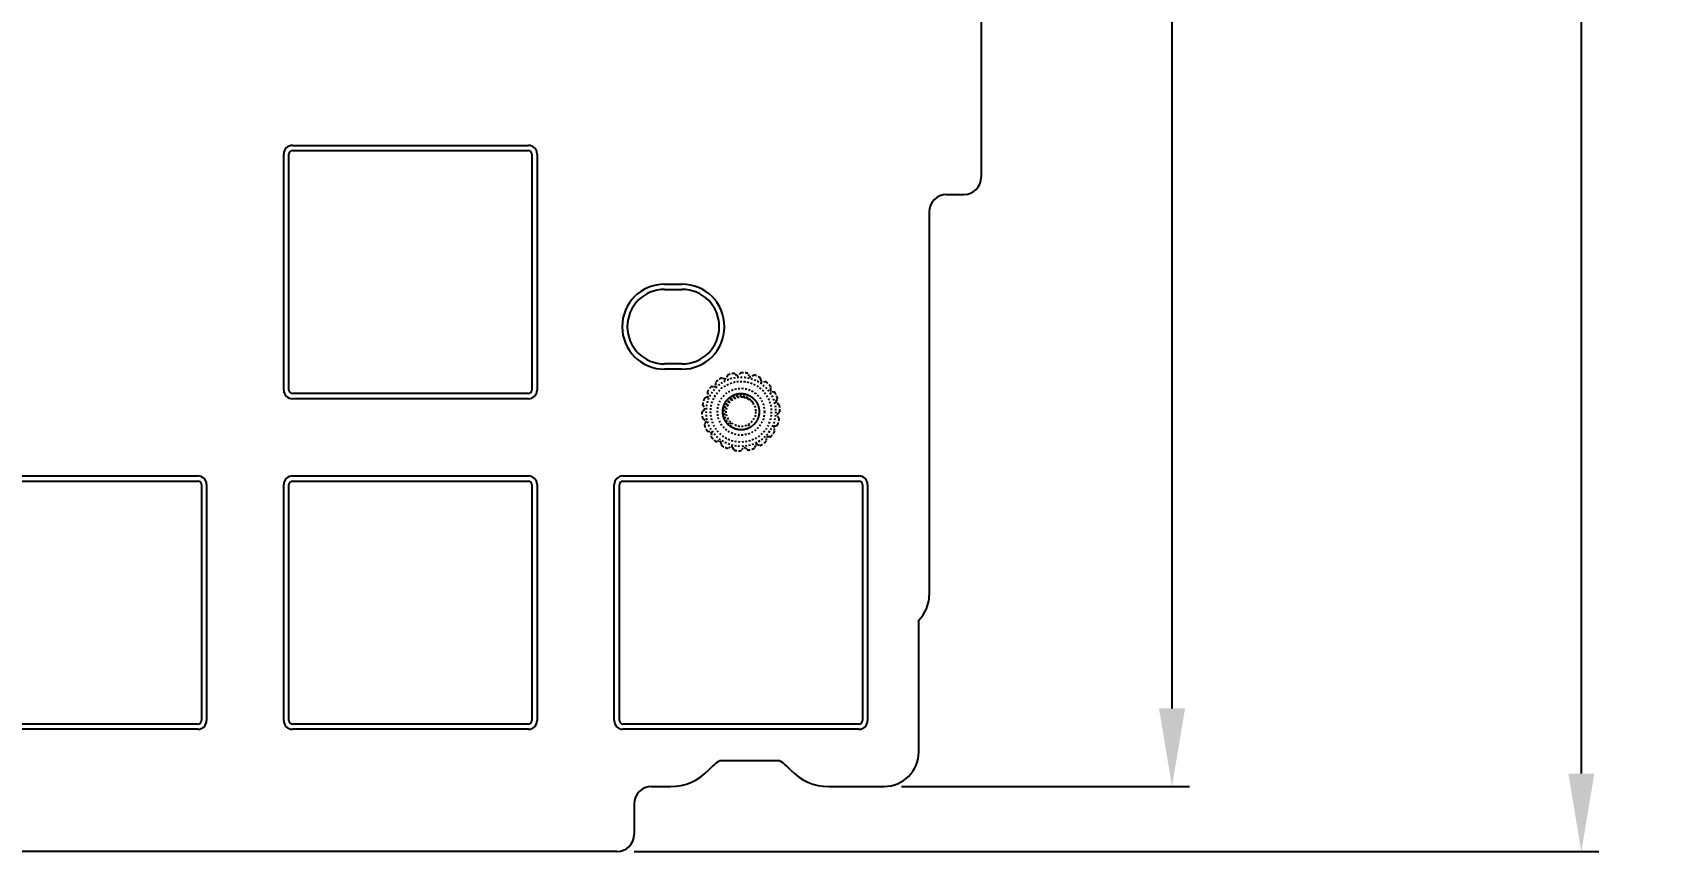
# Model space of a CAD drawing. Header units: inches. Extents: x 1416 to 2607, y 166 to 435.
# Drawn here: x 1815.5 to 1908.7, y 253.1 to 300.3 of the extents above; entities that cross this region are included whole.
import ezdxf

# ---------------------------------------------------------------- set-up
doc = ezdxf.new("R2010")
doc.units = ezdxf.units.IN
doc.header["$LTSCALE"] = 0.909449
doc.header["$MEASUREMENT"] = 0
doc.header["$PDMODE"] = 3
doc.header["$PDSIZE"] = 0.3125
doc.linetypes.add('HIDDEN', pattern=[0.2, 0.1, -0.1])
doc.linetypes.add('PHANTOM', pattern=[0.8, 0.45, -0.05, 0.1, -0.05, 0.1, -0.05])
doc.layers.get('0').update_dxf_attribs({"linetype": 'CONTINUOUS'})
doc.layers.get('Defpoints').update_dxf_attribs({"linetype": 'CONTINUOUS'})
doc.layers.add('DEFAULT_2', color=8, linetype='HIDDEN')
doc.layers.add('DEFAULT_3', color=7, linetype='PHANTOM')
doc.styles.get("Standard").update_dxf_attribs({"font": 'txt', "width": 0.8})
doc.dimstyles.get("Standard").update_dxf_attribs({"dimtxt": 6, "dimasz": 4.5, "dimexe": 1, "dimexo": 1, "dimgap": 0.09, "dimtad": 0, "dimzin": 1, "dimdsep": 46, "dimtxsty": 'STANDARD', "dimcen": 0.09, "dimclrd": 5, "dimclre": 5, "dimclrt": 1, "dimadec": 0, "dimazin": 0, "dimtp": 0.01, "dimtm": 0.01, "dimtfac": 1, "dimtofl": 0, "dimtmove": 0, "dimatfit": 3, "dimfxl": 1, "dimtolj": 1, "dimtzin": 4, "dimarcsym": 0})

# ---------------------------------------------------------------- blocks, each defined once
blk = doc.blocks.new('*D15')
at = {"layer": 'DEFAULT_3', "color": 3, "linetype": 'ByBlock', "lineweight": -2}
for p, q in [((1865.623, 384.924), (1882.22, 384.924)), ((1881.22, 380.424), (1881.22, 331.769)), ((1881.22, 261.333), (1881.22, 309.989)), ((1865.623, 256.833), (1882.22, 256.833))]:
    blk.add_line(p, q, dxfattribs=at)
at = {"layer": 'DEFAULT_3', "color": 3, "linetype": 'ByBlock'}
for points in [[(1880.47, 380.424), (1881.97, 380.424), (1881.22, 384.924)], [(1880.47, 261.333), (1881.97, 261.333), (1881.22, 256.833)]]:
    blk.add_solid(points, dxfattribs=at)
at = {"layer": 'Defpoints', "color": 0, "linetype": 'ByBlock'}
for p in [(1864.623, 384.924), (1881.22, 384.924), (1864.623, 256.833)]:
    blk.add_point(p, dxfattribs=at)
at = {"layer": 'DEFAULT_3', "color": 3, "linetype": 'ByBlock', "insert": (1881.22, 320.879), "char_height": 6, "attachment_point": 5, "rotation": 90}
blk.add_mtext('\\A1;128.09', dxfattribs=at)
blk = doc.blocks.new('*D16')
at = {"layer": 'DEFAULT_3', "color": 3, "linetype": 'ByBlock', "lineweight": -2}
for p, q in [((1850.223, 391.075), (1905.811, 391.075)), ((1904.811, 386.575), (1904.811, 332.567)), ((1904.811, 257.579), (1904.811, 311.587)), ((1850.223, 253.079), (1905.811, 253.079))]:
    blk.add_line(p, q, dxfattribs=at)
at = {"layer": 'DEFAULT_3', "color": 3, "linetype": 'ByBlock'}
for points in [[(1904.061, 386.575), (1905.561, 386.575), (1904.811, 391.075)], [(1904.061, 257.579), (1905.561, 257.579), (1904.811, 253.079)]]:
    blk.add_solid(points, dxfattribs=at)
at = {"layer": 'Defpoints', "color": 0, "linetype": 'ByBlock'}
for p in [(1849.223, 391.075), (1904.811, 391.075), (1849.223, 253.079)]:
    blk.add_point(p, dxfattribs=at)
at = {"layer": 'DEFAULT_3', "color": 3, "linetype": 'ByBlock', "insert": (1904.811, 322.077), "char_height": 6, "attachment_point": 5, "rotation": 90}
blk.add_mtext('\\A1;138.00', dxfattribs=at)

msp = doc.modelspace()

# ---------------------------------------------------------------- linework, layer by layer
at = {"color": 7, "linetype": 'Continuous'}
for p, q in [((1870.223, 353.945), (1870.223, 291.945)), ((1830.525, 293.783), (1844.125, 293.783)), ((1830.025, 279.683), (1830.025, 293.283)), ((1830.325, 279.683), (1830.325, 293.283)), ((1830.525, 293.483), (1844.125, 293.483)), ((1844.325, 293.283), (1844.325, 279.683)), ((1844.625, 293.283), (1844.625, 279.683)), ((1868.223, 290.945), (1869.223, 290.945)), ((1867.223, 289.945), (1867.223, 267.832)), ((1851.975, 285.783), (1852.975, 285.783)), ((1851.975, 285.483), (1852.975, 285.483)), ((1852.975, 281.183), (1851.975, 281.183)), ((1852.975, 280.883), (1851.975, 280.883)), ((1844.125, 279.483), (1830.525, 279.483)), ((1844.125, 279.183), (1830.525, 279.183)), ((1811.475, 274.733), (1825.075, 274.733)), ((1811.475, 274.433), (1825.075, 274.433)), ((1825.275, 274.233), (1825.275, 260.633)), ((1825.575, 274.233), (1825.575, 260.633)), ((1830.025, 260.633), (1830.025, 274.233)), ((1830.325, 260.633), (1830.325, 274.233)), ((1830.525, 274.733), (1844.125, 274.733)), ((1830.525, 274.433), (1844.125, 274.433)), ((1844.325, 274.233), (1844.325, 260.633)), ((1844.625, 274.233), (1844.625, 260.633)), ((1849.075, 260.633), (1849.075, 274.233)), ((1849.375, 260.633), (1849.375, 274.233)), ((1849.575, 274.733), (1863.175, 274.733)), ((1849.575, 274.433), (1863.175, 274.433)), ((1863.375, 274.233), (1863.375, 260.633)), ((1863.675, 274.233), (1863.675, 260.633)), ((1866.623, 258.833), (1866.623, 266.424)), ((1825.075, 260.433), (1811.475, 260.433)), ((1825.075, 260.133), (1811.475, 260.133)), ((1844.125, 260.433), (1830.525, 260.433)), ((1844.125, 260.133), (1830.525, 260.133)), ((1863.175, 260.433), (1849.575, 260.433)), ((1863.175, 260.133), (1849.575, 260.133)), ((1855.162, 258.333), (1858.59, 258.333)), ((1851.223, 256.833), (1852.317, 256.833)), ((1861.434, 256.833), (1864.623, 256.833)), ((1850.223, 255.833), (1850.223, 254.079)), ((1849.223, 253.079), (1787.223, 253.079))]:
    msp.add_line(p, q, dxfattribs=at)
for centre, radius, start, end in [((1830.525, 293.283), 0.5, 90.00009, 179.99991), ((1844.125, 293.283), 0.5, 0.00009, 89.99991), ((1830.525, 293.283), 0.2, 90.00035, 180), ((1844.125, 293.283), 0.2, 0.00035, 90), ((1869.223, 291.945), 1, 270, 0), ((1868.223, 289.945), 1, 90, 180), ((1851.975, 283.333), 2.45, 90, 270), ((1851.975, 283.333), 2.15, 90, 270), ((1852.975, 283.333), 2.45, 270, 90), ((1852.975, 283.333), 2.15, 270, 90), ((1830.525, 279.683), 0.5, 180.00009, 269.99991), ((1830.525, 279.683), 0.2, 180.00035, 270), ((1844.125, 279.683), 0.5, 270.00009, 359.99991), ((1844.125, 279.683), 0.2, 270.00035, 0), ((1825.075, 274.233), 0.5, 0.00009, 89.99991), ((1825.075, 274.233), 0.2, 0.00035, 90), ((1830.525, 274.233), 0.5, 90.00009, 179.99991), ((1830.525, 274.233), 0.2, 90.00035, 180), ((1844.125, 274.233), 0.5, 0.00009, 89.99991), ((1844.125, 274.233), 0.2, 0.00035, 90), ((1849.575, 274.233), 0.5, 90.00009, 179.99991), ((1849.575, 274.233), 0.2, 90.00035, 180), ((1863.175, 274.233), 0.5, 0.00009, 89.99991), ((1863.175, 274.233), 0.2, 0.00035, 90), ((1865.223, 267.852), 2, 314.427, 0), ((1825.075, 260.633), 0.5, 270.00009, 359.99991), ((1825.075, 260.633), 0.2, 270.00035, 0), ((1830.525, 260.633), 0.5, 180.00009, 269.99991), ((1830.525, 260.633), 0.2, 180.00035, 270), ((1844.125, 260.633), 0.5, 270.00009, 359.99991), ((1844.125, 260.633), 0.2, 270.00035, 0), ((1849.575, 260.633), 0.5, 180.00009, 269.99991), ((1849.575, 260.633), 0.2, 180.00035, 270), ((1863.175, 260.633), 0.5, 270.00009, 359.99991), ((1863.175, 260.633), 0.2, 270.00035, 0), ((1856.876, 255.631), 3.2, 122.38435, 137.32857), ((1856.876, 255.631), 3.2, 42.67143, 57.61565), ((1864.623, 258.833), 2, 270, 0), ((1852.317, 259.833), 3, 270, 317.32857), ((1861.434, 259.833), 3, 222.67143, 270), ((1851.223, 255.833), 1, 90, 180), ((1849.223, 254.079), 1, 270, 0)]:
    msp.add_arc(centre, radius, start, end, dxfattribs=at)
at = {"layer": 'DEFAULT_2', "color": 8, "linetype": 'HIDDEN'}
for p, q in [((1856.121, 280.538), (1856.015, 280.625)), ((1856.345, 280.648), (1856.26, 280.55)), ((1856.856, 280.498), (1856.786, 280.616)), ((1854.698, 279.88), (1854.828, 279.882)), ((1854.927, 279.981), (1854.929, 280.111)), ((1855.417, 280.324), (1855.287, 280.369)), ((1855.589, 280.504), (1855.543, 280.383)), ((1857.104, 280.525), (1856.991, 280.461)), ((1857.533, 280.209), (1857.508, 280.344)), ((1857.776, 280.15), (1857.648, 280.129)), ((1858.07, 279.706), (1858.093, 279.841)), ((1854.189, 278.788), (1854.271, 278.688)), ((1854.426, 279.265), (1854.297, 279.217)), ((1854.442, 279.515), (1854.485, 279.392)), ((1856.375, 279.283), (1856.375, 279.481)), ((1858.278, 279.567), (1858.151, 279.591)), ((1858.403, 279.049), (1858.471, 279.169)), ((1858.551, 278.848), (1858.439, 278.914)), ((1854.259, 278.549), (1854.155, 278.459)), ((1854.311, 277.953), (1854.2, 278.019)), ((1854.347, 277.818), (1854.28, 277.698)), ((1855.819, 277.791), (1855.689, 277.642)), ((1858.479, 278.179), (1858.562, 278.079)), ((1858.492, 278.318), (1858.596, 278.408)), ((1854.6, 277.276), (1854.473, 277.3)), ((1854.68, 277.161), (1854.658, 277.026)), ((1856.783, 277.687), (1856.877, 277.514)), ((1857.824, 276.886), (1857.822, 276.756)), ((1858.052, 276.987), (1857.923, 276.985)), ((1858.266, 277.475), (1858.309, 277.352)), ((1858.325, 277.602), (1858.453, 277.65)), ((1855.103, 276.738), (1854.975, 276.717)), ((1855.218, 276.658), (1855.243, 276.523)), ((1855.76, 276.406), (1855.646, 276.342)), ((1855.895, 276.369), (1855.965, 276.251)), ((1856.49, 276.317), (1856.406, 276.219)), ((1856.63, 276.329), (1856.736, 276.242)), ((1857.207, 276.484), (1857.161, 276.363)), ((1857.334, 276.543), (1857.464, 276.498))]:
    msp.add_line(p, q, dxfattribs=at)
for radius in [2, 1.75, 1.35, 0.85]:
    msp.add_circle((1856.375, 278.433), radius, dxfattribs=at)
for centre, radius, start, end in [((1856.375, 278.433), 2.25, 101.21228, 108.78772), ((1855.957, 280.542), 0.1, 50.68927, 101.21228), ((1856.421, 280.583), 0.1, 88.78772, 139.31073), ((1856.375, 278.433), 2.25, 81.21228, 88.78772), ((1856.704, 280.558), 0.1, 30.68927, 81.21228), ((1856.375, 278.433), 2.25, 141.21228, 148.78772), ((1854.699, 279.78), 0.1, 90.68927, 141.21228), ((1854.827, 279.982), 0.1, 270.68927, 359.31073), ((1855.029, 280.109), 0.1, 128.78772, 179.31073), ((1856.375, 278.433), 2.25, 121.21228, 128.78772), ((1855.261, 280.272), 0.1, 70.68927, 121.21228), ((1855.45, 280.418), 0.1, 250.68927, 339.31073), ((1855.683, 280.469), 0.1, 108.78772, 159.31073), ((1856.185, 280.615), 0.1, 230.68927, 319.31073), ((1856.942, 280.549), 0.1, 210.68927, 299.31073), ((1857.153, 280.438), 0.1, 68.78772, 119.31073), ((1856.375, 278.433), 2.25, 61.21228, 68.78772), ((1857.411, 280.318), 0.1, 10.68927, 61.21228), ((1857.631, 280.227), 0.1, 190.68927, 279.31073), ((1857.792, 280.051), 0.1, 48.78772, 99.31073), ((1856.375, 278.433), 2.25, 41.21228, 48.78772), ((1857.993, 279.85), 0.1, 350.68927, 41.21228), ((1858.169, 279.689), 0.1, 170.68927, 259.31073), ((1854.266, 278.852), 0.1, 168.78772, 219.31073), ((1856.375, 278.433), 2.25, 161.21228, 168.78772), ((1854.34, 279.126), 0.1, 110.68927, 161.21228), ((1854.391, 279.359), 0.1, 290.68927, 19.31073), ((1854.537, 279.548), 0.1, 148.78772, 199.31073), ((1856.587, 278.286), 0.825, 53.59463, 58.45579), ((1858.26, 279.469), 0.1, 28.78772, 79.31073), ((1856.375, 278.433), 2.25, 21.21228, 28.78772), ((1858.49, 279), 0.1, 150.68927, 239.31073), ((1858.38, 279.211), 0.1, 330.68927, 21.21228), ((1858.5, 278.762), 0.1, 8.78772, 59.31073), ((1856.375, 278.433), 2.25, 1.21228, 8.78772), ((1854.226, 278.388), 0.1, 130.68927, 181.21228), ((1856.375, 278.433), 2.25, 181.21228, 188.78772), ((1854.251, 278.105), 0.1, 188.78772, 239.31073), ((1854.194, 278.624), 0.1, 310.68927, 39.31073), ((1854.26, 277.867), 0.1, 330.68927, 59.31073), ((1858.557, 278.243), 0.1, 130.68927, 219.31073), ((1856.375, 278.433), 2.25, 341.21228, 348.78772), ((1858.484, 278.015), 0.1, 348.78772, 39.31073), ((1858.525, 278.479), 0.1, 310.68927, 1.21228), ((1854.371, 277.656), 0.1, 150.68927, 201.21228), ((1856.375, 278.433), 2.25, 201.21228, 208.78772), ((1854.491, 277.398), 0.1, 208.78772, 259.31073), ((1854.582, 277.178), 0.1, 350.68927, 79.31073), ((1854.758, 277.017), 0.1, 170.68927, 221.21228), ((1856.375, 278.433), 2.25, 221.21228, 228.78772), ((1857.924, 276.885), 0.1, 90.68927, 179.31073), ((1858.051, 277.087), 0.1, 270.68927, 321.21228), ((1856.375, 278.433), 2.25, 321.21228, 328.78772), ((1858.36, 277.508), 0.1, 110.68927, 199.31073), ((1858.214, 277.319), 0.1, 328.78772, 19.31073), ((1858.411, 277.741), 0.1, 290.68927, 341.21228), ((1854.959, 276.816), 0.1, 228.78772, 279.31073), ((1855.119, 276.64), 0.1, 10.68927, 99.31073), ((1855.34, 276.549), 0.1, 190.68927, 241.21228), ((1856.375, 278.433), 2.25, 241.21228, 248.78772), ((1855.597, 276.429), 0.1, 248.78772, 299.31073), ((1855.809, 276.318), 0.1, 30.68927, 119.31073), ((1856.047, 276.309), 0.1, 210.68927, 261.21228), ((1856.375, 278.433), 2.25, 261.21228, 268.78772), ((1856.33, 276.284), 0.1, 268.78772, 319.31073), ((1856.566, 276.252), 0.1, 50.68927, 139.31073), ((1856.793, 276.325), 0.1, 230.68927, 281.21228), ((1856.375, 278.433), 2.25, 281.21228, 288.78772), ((1857.068, 276.398), 0.1, 288.78772, 339.31073), ((1857.301, 276.449), 0.1, 70.68927, 159.31073), ((1857.49, 276.595), 0.1, 250.68927, 301.21228), ((1856.375, 278.433), 2.25, 301.21228, 308.78772), ((1857.722, 276.758), 0.1, 308.78772, 359.31073)]:
    msp.add_arc(centre, radius, start, end, dxfattribs=at)
for points, knots in [([(1856.375, 279.481), (1856.376, 279.481), (1856.378, 279.481), (1856.38, 279.481), (1856.382, 279.481), (1856.385, 279.481), (1856.389, 279.481), (1856.395, 279.481), (1856.402, 279.481), (1856.411, 279.48), (1856.42, 279.48), (1856.432, 279.479), (1856.447, 279.479), (1856.465, 279.477), (1856.489, 279.475), (1856.519, 279.471), (1856.555, 279.466), (1856.602, 279.457), (1856.661, 279.442), (1856.729, 279.42), (1856.796, 279.393), (1856.861, 279.362), (1856.945, 279.315), (1857.043, 279.245), (1857.149, 279.145), (1857.239, 279.032), (1857.337, 278.867), (1857.417, 278.637), (1857.432, 278.346), (1857.369, 278.062), (1857.23, 277.806), (1857.027, 277.596), (1856.775, 277.451), (1856.492, 277.379), (1856.201, 277.387), (1855.969, 277.46), (1855.801, 277.553), (1855.647, 277.67), (1855.519, 277.817), (1855.425, 277.985), (1855.373, 278.119), (1855.339, 278.26), (1855.325, 278.404), (1855.331, 278.549), (1855.357, 278.691), (1855.402, 278.828), (1855.465, 278.958), (1855.546, 279.079), (1855.642, 279.186), (1855.753, 279.28), (1855.875, 279.357), (1856.006, 279.418), (1856.191, 279.472), (1856.385, 279.488), (1856.576, 279.465), (1856.762, 279.415), (1856.936, 279.327), (1857.087, 279.207), (1857.219, 279.067), (1857.346, 278.86), (1857.426, 278.58), (1857.426, 278.289), (1857.348, 278.008), (1857.194, 277.76), (1856.981, 277.562), (1856.72, 277.431), (1856.435, 277.374), (1856.144, 277.399), (1855.871, 277.5), (1855.636, 277.673), (1855.487, 277.864), (1855.402, 278.037), (1855.342, 278.22), (1855.32, 278.414), (1855.339, 278.606), (1855.383, 278.793), (1855.466, 278.969), (1855.582, 279.123), (1855.685, 279.225), (1855.8, 279.313), (1855.926, 279.383), (1856.061, 279.436), (1856.201, 279.47), (1856.345, 279.484), (1856.49, 279.478), (1856.632, 279.453), (1856.77, 279.407), (1856.9, 279.344), (1857.02, 279.263), (1857.128, 279.167), (1857.252, 279.02), (1857.345, 278.849), (1857.401, 278.664), (1857.43, 278.474), (1857.416, 278.231), (1857.323, 277.955), (1857.156, 277.716), (1856.932, 277.53), (1856.665, 277.413), (1856.377, 277.372), (1856.088, 277.413), (1855.821, 277.529), (1855.596, 277.714), (1855.429, 277.953), (1855.335, 278.229), (1855.318, 278.52), (1855.36, 278.71), (1855.394, 278.8)], [0, 0, 0, 0, 0.00012, 0.000241, 0.000363, 0.000486, 0.00073, 0.000975, 0.001464, 0.001954, 0.002443, 0.002932, 0.003911, 0.00489, 0.005869, 0.007826, 0.009783, 0.011741, 0.015655, 0.019569, 0.023483, 0.027398, 0.031312, 0.039136, 0.046959, 0.054783, 0.062607, 0.078218, 0.093829, 0.10944, 0.12505, 0.140662, 0.156272, 0.171883, 0.187493, 0.203105, 0.210928, 0.218752, 0.234364, 0.242188, 0.250012, 0.257836, 0.26566, 0.273483, 0.281307, 0.289131, 0.296955, 0.304779, 0.312603, 0.320427, 0.328251, 0.336075, 0.343898, 0.35951, 0.367334, 0.375158, 0.39077, 0.398593, 0.406417, 0.422029, 0.437639, 0.45325, 0.46886, 0.484472, 0.500082, 0.515693, 0.531304, 0.546914, 0.562526, 0.578136, 0.593747, 0.601571, 0.609395, 0.625007, 0.63283, 0.640654, 0.656266, 0.66409, 0.671914, 0.679738, 0.687562, 0.695385, 0.703209, 0.711033, 0.718857, 0.726681, 0.734505, 0.742329, 0.750153, 0.757977, 0.7658, 0.781412, 0.789236, 0.79706, 0.812671, 0.828281, 0.843893, 0.859503, 0.875114, 0.890725, 0.906336, 0.921947, 0.937557, 0.953168, 0.968779, 0.98439, 1, 1, 1, 1]), ([(1855.394, 278.8), (1855.427, 278.889), (1855.52, 279.061), (1855.723, 279.269), (1855.975, 279.416), (1856.257, 279.487), (1856.549, 279.481), (1856.827, 279.393), (1857.071, 279.235), (1857.262, 279.015), (1857.388, 278.752), (1857.435, 278.464), (1857.409, 278.223), (1857.35, 278.039), (1857.265, 277.867), (1857.146, 277.712), (1856.999, 277.588), (1856.877, 277.51), (1856.745, 277.45), (1856.607, 277.408), (1856.464, 277.386), (1856.319, 277.384), (1856.176, 277.402), (1856.036, 277.439), (1855.902, 277.495), (1855.778, 277.569), (1855.665, 277.659), (1855.565, 277.764), (1855.481, 277.882), (1855.414, 278.01), (1855.365, 278.146), (1855.335, 278.287), (1855.324, 278.432), (1855.337, 278.624), (1855.39, 278.811), (1855.479, 278.982), (1855.591, 279.139), (1855.734, 279.271), (1855.899, 279.37), (1856.076, 279.446), (1856.315, 279.492), (1856.606, 279.469), (1856.878, 279.367), (1857.191, 279.14), (1857.444, 278.706), (1857.43, 278.204), (1857.264, 277.855), (1857.074, 277.635), (1856.83, 277.475), (1856.598, 277.402), (1856.406, 277.383), (1856.214, 277.391), (1856.025, 277.438), (1855.852, 277.522), (1855.692, 277.63), (1855.556, 277.769), (1855.452, 277.931), (1855.392, 278.063), (1855.351, 278.202), (1855.328, 278.345), (1855.326, 278.489), (1855.344, 278.633), (1855.381, 278.773), (1855.437, 278.906), (1855.51, 279.031), (1855.601, 279.144), (1855.706, 279.243), (1855.823, 279.327), (1855.951, 279.395), (1856.087, 279.444), (1856.229, 279.474), (1856.373, 279.484), (1856.517, 279.475), (1856.706, 279.436), (1856.929, 279.338), (1857.154, 279.154), (1857.32, 278.915), (1857.416, 278.639), (1857.432, 278.348), (1857.37, 278.064), (1857.231, 277.808), (1857.029, 277.598), (1856.777, 277.452), (1856.495, 277.379), (1856.203, 277.387), (1855.925, 277.473), (1855.762, 277.579), (1855.689, 277.642)], [0, 0, 0, 0, 0.015621, 0.031242, 0.046862, 0.062483, 0.078103, 0.093724, 0.109344, 0.124965, 0.140586, 0.156207, 0.171828, 0.179656, 0.187485, 0.203107, 0.210935, 0.218764, 0.226593, 0.234422, 0.242251, 0.25008, 0.257909, 0.265738, 0.273566, 0.281395, 0.289224, 0.297053, 0.304882, 0.312711, 0.32054, 0.328369, 0.336198, 0.344027, 0.359649, 0.367478, 0.375306, 0.390928, 0.398756, 0.406585, 0.422206, 0.437826, 0.453447, 0.469068, 0.500019, 0.530969, 0.54659, 0.562211, 0.577831, 0.593452, 0.60128, 0.609109, 0.62473, 0.632559, 0.640388, 0.65601, 0.663839, 0.671669, 0.679498, 0.687327, 0.695156, 0.702985, 0.710814, 0.718643, 0.726472, 0.7343, 0.742129, 0.749958, 0.757787, 0.765615, 0.773444, 0.781273, 0.789102, 0.796931, 0.812553, 0.828172, 0.843793, 0.859414, 0.875036, 0.890657, 0.906277, 0.921898, 0.937518, 0.953138, 0.968758, 0.984379, 1, 1, 1, 1]), ([(1855.689, 277.642), (1855.689, 277.643), (1855.686, 277.645), (1855.683, 277.648), (1855.679, 277.651), (1855.675, 277.655), (1855.669, 277.66), (1855.663, 277.666), (1855.656, 277.672), (1855.647, 277.68), (1855.637, 277.691), (1855.624, 277.704), (1855.607, 277.721), (1855.587, 277.743), (1855.564, 277.771), (1855.541, 277.799), (1855.52, 277.828), (1855.493, 277.868), (1855.462, 277.919), (1855.429, 277.984), (1855.4, 278.05), (1855.368, 278.141), (1855.339, 278.258), (1855.325, 278.402), (1855.331, 278.546), (1855.365, 278.736), (1855.455, 278.962), (1855.634, 279.191), (1855.868, 279.365), (1856.141, 279.468), (1856.431, 279.493), (1856.717, 279.437), (1856.978, 279.307), (1857.192, 279.11), (1857.32, 278.904), (1857.386, 278.722), (1857.426, 278.534), (1857.426, 278.339), (1857.388, 278.151), (1857.339, 278.014), (1857.272, 277.886), (1857.188, 277.768), (1857.09, 277.662), (1856.977, 277.572), (1856.853, 277.498), (1856.72, 277.441), (1856.58, 277.403), (1856.436, 277.384), (1856.292, 277.386), (1856.149, 277.408), (1856.01, 277.448), (1855.834, 277.528), (1855.677, 277.643), (1855.548, 277.785), (1855.44, 277.945), (1855.366, 278.125), (1855.331, 278.315), (1855.323, 278.507), (1855.362, 278.747), (1855.485, 279.011), (1855.676, 279.231), (1855.919, 279.392), (1856.197, 279.479), (1856.489, 279.489), (1856.771, 279.417), (1857.024, 279.273), (1857.228, 279.064), (1857.368, 278.809), (1857.432, 278.525), (1857.42, 278.282), (1857.37, 278.096), (1857.296, 277.918), (1857.186, 277.757), (1857.046, 277.624), (1856.89, 277.512), (1856.712, 277.433), (1856.523, 277.393), (1856.379, 277.383), (1856.235, 277.392), (1856.093, 277.421), (1855.956, 277.47), (1855.828, 277.536), (1855.71, 277.62), (1855.605, 277.719), (1855.514, 277.832), (1855.439, 277.956), (1855.383, 278.089), (1855.345, 278.228), (1855.326, 278.372), (1855.328, 278.564), (1855.37, 278.755), (1855.449, 278.93), (1855.552, 279.093), (1855.721, 279.268), (1855.973, 279.415), (1856.255, 279.487), (1856.546, 279.481), (1856.824, 279.394), (1857.069, 279.236), (1857.261, 279.017), (1857.387, 278.754), (1857.435, 278.467), (1857.405, 278.177), (1857.296, 277.907), (1857.118, 277.676), (1856.962, 277.56), (1856.877, 277.514)], [0, 0, 0, 0, 0.000237, 0.000482, 0.000727, 0.000971, 0.001461, 0.00195, 0.00244, 0.002929, 0.003908, 0.004886, 0.005865, 0.007822, 0.009779, 0.011737, 0.013694, 0.015651, 0.019565, 0.023479, 0.027393, 0.031307, 0.039131, 0.046955, 0.054779, 0.062603, 0.078213, 0.093824, 0.109435, 0.125046, 0.140657, 0.156268, 0.171879, 0.187489, 0.203101, 0.210924, 0.218748, 0.23436, 0.242184, 0.250008, 0.257832, 0.265656, 0.27348, 0.281304, 0.289128, 0.296952, 0.304776, 0.312599, 0.320423, 0.328248, 0.336071, 0.343895, 0.359507, 0.367331, 0.375155, 0.390766, 0.39859, 0.406414, 0.422026, 0.437636, 0.453247, 0.468858, 0.484469, 0.50008, 0.515691, 0.531302, 0.546912, 0.562524, 0.578134, 0.593745, 0.601569, 0.609393, 0.625005, 0.632828, 0.640652, 0.656264, 0.664088, 0.671912, 0.679736, 0.68756, 0.695384, 0.703208, 0.711032, 0.718856, 0.72668, 0.734503, 0.742327, 0.750151, 0.757975, 0.765799, 0.781411, 0.789235, 0.797059, 0.81267, 0.82828, 0.843892, 0.859502, 0.875113, 0.890724, 0.906335, 0.921946, 0.937557, 0.953168, 0.968778, 0.98439, 1, 1, 1, 1]), ([(1857.077, 278.95), (1857.026, 279.026), (1856.93, 279.128), (1856.778, 279.23), (1856.653, 279.288), (1856.521, 279.326), (1856.385, 279.343), (1856.247, 279.341), (1856.111, 279.316), (1855.981, 279.272), (1855.858, 279.21), (1855.746, 279.13), (1855.647, 279.034), (1855.563, 278.925), (1855.495, 278.805), (1855.446, 278.677), (1855.415, 278.543), (1855.404, 278.406), (1855.412, 278.268), (1855.439, 278.133), (1855.501, 277.961), (1855.622, 277.764), (1855.792, 277.606), (1855.949, 277.513), (1856.076, 277.459), (1856.209, 277.422), (1856.345, 277.404), (1856.46, 277.404), (1856.551, 277.413), (1856.619, 277.425), (1856.674, 277.438), (1856.718, 277.45), (1856.751, 277.461), (1856.778, 277.471), (1856.799, 277.479), (1856.815, 277.486), (1856.831, 277.492), (1856.846, 277.499), (1856.862, 277.506), (1856.872, 277.513), (1856.877, 277.514)], [0, 0, 0, 0, 0.062313, 0.093564, 0.124815, 0.15607, 0.187326, 0.218581, 0.249838, 0.281097, 0.312357, 0.343618, 0.374879, 0.406142, 0.437406, 0.468671, 0.499936, 0.531203, 0.562471, 0.59374, 0.625008, 0.687403, 0.749798, 0.781071, 0.812345, 0.843619, 0.87489, 0.906159, 0.921802, 0.937444, 0.953087, 0.96091, 0.968732, 0.976555, 0.980467, 0.984378, 0.988288, 0.9922, 0.99611, 1, 1, 1, 1]), ([(1857.077, 278.95), (1857.037, 279.001), (1856.945, 279.095), (1856.781, 279.201), (1856.596, 279.267), (1856.466, 279.283), (1856.402, 279.283)], [0, 0, 0, 0, 0.250018, 0.500011, 0.749986, 1, 1, 1, 1])]:
    msp.add_open_spline(points, degree=3, knots=knots, dxfattribs=at)

# ---------------------------------------------------------------- dimensions: what is measured, and where the dimension line sits
at = {"layer": 'DEFAULT_3', "linetype": 'ByBlock'}
for base, p1, p2, picture, middle in [((1904.811, 391.075), (1849.223, 253.079), (1849.223, 391.075), '*D16', (1904.811, 322.077)), ((1881.22, 384.924), (1864.623, 256.833), (1864.623, 384.924), '*D15', (1881.22, 320.879))]:
    dim = msp.add_linear_dim(base=base, p1=p1, p2=p2, angle=90, dimstyle='STANDARD', override={"dimclrd": 3, "dimclre": 3, "dimclrt": 3, "dimtfillclr": 256}, dxfattribs=at)
    dim.commit()
    dim.dimension.update_dxf_attribs({"geometry": picture, "text_midpoint": middle})

doc.saveas('drawing.dxf')
